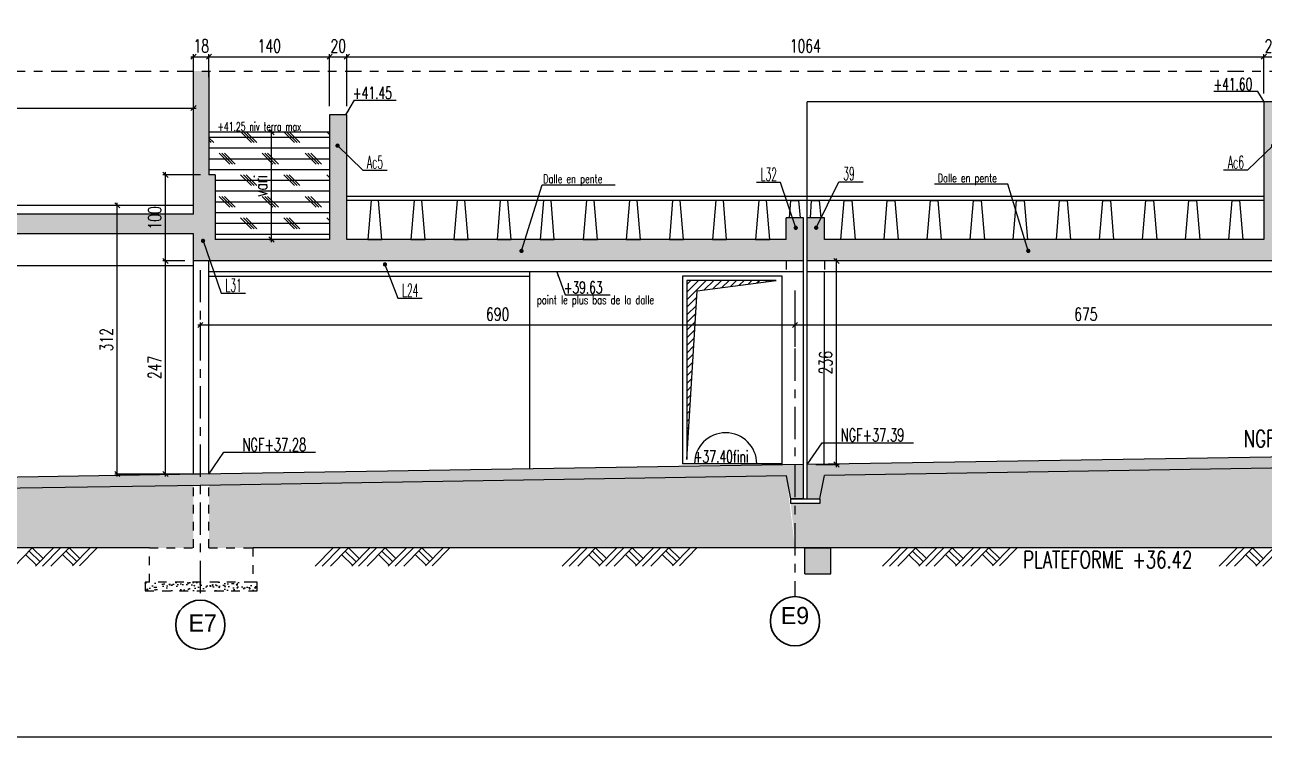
# Model space of a CAD drawing. Extents: x 308 to 787, y -199 to -146.
# Drawn here: x 394.93 to 409.31, y -198.96 to -190.7 of the extents above; entities that cross this region are included whole.
import ezdxf

# ---------------------------------------------------------------- set-up
doc = ezdxf.new("R2010")
doc.units = 0
doc.header["$LTSCALE"] = 0.5
doc.header["$MEASUREMENT"] = 0
for name, pattern in [('AXES2', [1.125, 0.75, -0.125, 0.125, -0.125]), ('CACHE', [0.375, 0.25, -0.125]), ('DISCONTINU', [0.75, 0.5, -0.25]), ('DISCONTINU2', [0.375, 0.25, -0.125])]:
    doc.linetypes.add(name, pattern=pattern)
doc.layers.get('DEFPOINTS').update_dxf_attribs({"linetype": 'CONTINUOUS'})
for name, color, linetype in [('_ SERTI RESERVATION', 210, 'CACHE'), ('A05-AXES', 13, 'AXES2'), ('A19-COTATIONS', 146, 'CONTINUOUS'), ('AXES', 6, 'AXES2'), ('CADRE-CART', 7, 'CONTINUOUS'), ('COTATION', 7, 'CONTINUOUS'), ('HABILLAGE', 7, 'CONTINUOUS'), ('MURS', 3, 'CONTINUOUS'), ('POCHAGE', 254, 'CONTINUOUS'), ('RDC', 7, 'DISCONTINU2'), ('REPERAGE', 4, 'CONTINUOUS'), ('REPERE-POUT', 4, 'CONTINUOUS'), ('Texte', 7, 'CONTINUOUS')]:
    doc.layers.add(name, color=color, linetype=linetype)
doc.styles.add('CGotH', font='GOTHIC.TTF')
doc.styles.add('ROMANS8', font='romans.shx', dxfattribs={"width": 0.7})
doc.styles.get("Standard").update_dxf_attribs({"font": 'txt.shx'})
doc.dimstyles.new('COT50 cm', dxfattribs={"dimtxt": 0.15, "dimasz": 0.06, "dimexe": 0.03, "dimexo": 0.1, "dimgap": 0.05, "dimtad": 1, "dimdec": 0, "dimlfac": 100, "dimzin": 0, "dimdsep": 46, "dimtxsty": 'ROMANS8', "dimblk1": 'OBLIQUE', "dimblk2": 'OBLIQUE', "dimsah": 1, "dimcen": 0.03, "dimdle": 0.03, "dimclrt": 1, "dimadec": 0, "dimazin": 0, "dimtfac": 1, "dimtdec": 0, "dimtmove": 0, "dimatfit": 3, "dimfxl": 0, "dimtolj": 1, "dimtzin": 0, "dimlwd": -1, "dimlwe": -1, "dimarcsym": 0})
pattern_1 = [(37.5, (0, -126.95472), (-0.003149668, 0.096341188), [0, -0.076, 0, -0.085, 0, -0.08125]), (7.5, (0, -126.95472), (0.088488835, 0.141107303), [0, -0.041, 0, -0.0685, 0, -0.02625]), (327.5, (-0.0615, -126.95472), (0.155707093, 0.000282953), [0, -0.025, 0, -0.09, 0, -0.1175]), (317.5, (-0.0615, -126.95472), (0.15030633, 0.04388378), [0, -0.0125, 0, -0.059, 0, -0.0675])]

# ---------------------------------------------------------------- blocks, each defined once
blk = doc.blocks.new('_Oblique')
at = {"layer": 'COTATION', "color": 0, "lineweight": -2}
blk.add_line((-0.5, -0.5), (0.5, 0.5), dxfattribs=at)
blk = doc.blocks.new('*D821')
at = {"layer": 'COTATION', "color": 0, "transparency": 16777216}
for p, q in [((396.94, -194.18), (403.9, -194.18)), ((396.97, -194.339), (396.97, -194.15)), ((403.87, -194.435), (403.87, -194.15))]:
    blk.add_line(p, q, dxfattribs=at)
at = {"layer": 'DEFPOINTS', "color": 0, "transparency": 16777216}
for p in [(403.87, -194.18), (396.97, -194.439), (403.87, -194.535)]:
    blk.add_point(p, dxfattribs=at)
at = {"layer": 'COTATION', "color": 0, "transparency": 16777216, "xscale": 0.06, "yscale": 0.06, "zscale": 0.06, "rotation": 180}
blk.add_blockref('_Oblique', (396.97, -194.18), dxfattribs=at)
at = {"layer": 'COTATION', "color": 0, "transparency": 16777216, "xscale": 0.06, "yscale": 0.06, "zscale": 0.06}
blk.add_blockref('_Oblique', (403.87, -194.18), dxfattribs=at)
at = {"layer": 'COTATION', "color": 1, "transparency": 16777216, "insert": (400.42, -194.055), "char_height": 0.15, "attachment_point": 5, "style": 'ROMANS8'}
blk.add_mtext('\\A1;690', dxfattribs=at)
blk = doc.blocks.new('*D822')
at = {"layer": 'COTATION', "color": 0, "transparency": 16777216}
for p, q in [((403.84, -194.18), (410.65, -194.18)), ((403.87, -194.435), (403.87, -194.15)), ((410.62, -194.224), (410.62, -194.15))]:
    blk.add_line(p, q, dxfattribs=at)
at = {"layer": 'DEFPOINTS', "color": 0, "transparency": 16777216}
for p in [(410.62, -194.18), (410.62, -194.324), (403.87, -194.535)]:
    blk.add_point(p, dxfattribs=at)
at = {"layer": 'COTATION', "color": 0, "transparency": 16777216, "xscale": 0.06, "yscale": 0.06, "zscale": 0.06, "rotation": 180}
blk.add_blockref('_Oblique', (403.87, -194.18), dxfattribs=at)
at = {"layer": 'COTATION', "color": 0, "transparency": 16777216, "xscale": 0.06, "yscale": 0.06, "zscale": 0.06}
blk.add_blockref('_Oblique', (410.62, -194.18), dxfattribs=at)
at = {"layer": 'COTATION', "color": 1, "transparency": 16777216, "insert": (407.245, -194.055), "char_height": 0.15, "attachment_point": 5, "style": 'ROMANS8'}
blk.add_mtext('\\A1;675', dxfattribs=at)
blk = doc.blocks.new('*D824')
at = {"layer": 'COTATION', "color": 0, "transparency": 16777216}
for p, q in [((396.566, -195.94), (396.566, -193.407)), ((396.79, -193.437), (396.536, -193.437)), ((396.97, -195.91), (396.536, -195.91))]:
    blk.add_line(p, q, dxfattribs=at)
at = {"layer": 'DEFPOINTS', "color": 0, "transparency": 16777216}
for p in [(396.566, -193.437), (396.89, -193.437), (397.07, -195.91)]:
    blk.add_point(p, dxfattribs=at)
at = {"layer": 'COTATION', "color": 0, "transparency": 16777216, "xscale": 0.06, "yscale": 0.06, "zscale": 0.06}
for p, rotation in [((396.566, -193.437), 90), ((396.566, -195.91), 270)]:
    blk.add_blockref('_Oblique', p, dxfattribs=dict(at, rotation=rotation))
at = {"layer": 'COTATION', "color": 1, "transparency": 16777216, "insert": (396.441, -194.673), "char_height": 0.15, "attachment_point": 5, "rotation": 90, "style": 'ROMANS8'}
blk.add_mtext('\\A1;247', dxfattribs=at)
blk = doc.blocks.new('*D825')
at = {"layer": 'COTATION', "color": 0, "transparency": 16777216}
for p, q in [((404.352, -195.829), (404.352, -193.407)), ((404.489, -193.437), (404.322, -193.437)), ((404.11, -195.799), (404.382, -195.799))]:
    blk.add_line(p, q, dxfattribs=at)
at = {"layer": 'DEFPOINTS', "color": 0, "transparency": 16777216}
for p in [(404.352, -193.437), (404.589, -193.437), (404.01, -195.799)]:
    blk.add_point(p, dxfattribs=at)
at = {"layer": 'COTATION', "color": 0, "transparency": 16777216, "xscale": 0.06, "yscale": 0.06, "zscale": 0.06}
for p, rotation in [((404.352, -193.437), 90), ((404.352, -195.799), 270)]:
    blk.add_blockref('_Oblique', p, dxfattribs=dict(at, rotation=rotation))
at = {"layer": 'COTATION', "color": 1, "transparency": 16777216, "insert": (404.227, -194.618), "char_height": 0.15, "attachment_point": 5, "rotation": 90, "style": 'ROMANS8'}
blk.add_mtext('\\A1;236', dxfattribs=at)
blk = doc.blocks.new('*D890')
at = {"layer": 'COTATION', "color": 0, "transparency": 16777216}
for p, q in [((382.123, -191.662), (396.92, -191.662)), ((382.153, -191.864), (382.153, -191.632)), ((396.89, -191.81), (396.89, -191.632))]:
    blk.add_line(p, q, dxfattribs=at)
at = {"layer": 'DEFPOINTS', "color": 0, "transparency": 16777216}
for p in [(396.89, -191.662), (382.153, -191.964), (396.89, -191.91)]:
    blk.add_point(p, dxfattribs=at)
at = {"layer": 'COTATION', "color": 0, "transparency": 16777216, "xscale": 0.06, "yscale": 0.06, "zscale": 0.06, "rotation": 180}
blk.add_blockref('_Oblique', (382.153, -191.662), dxfattribs=at)
at = {"layer": 'COTATION', "color": 0, "transparency": 16777216, "xscale": 0.06, "yscale": 0.06, "zscale": 0.06}
blk.add_blockref('_Oblique', (396.89, -191.662), dxfattribs=at)
at = {"layer": 'COTATION', "color": 1, "transparency": 16777216, "insert": (389.521, -191.537), "char_height": 0.15, "attachment_point": 5, "style": 'ROMANS8'}
blk.add_mtext('\\A1;1474', dxfattribs=at)
blk = doc.blocks.new('*D891')
at = {"layer": 'COTATION', "color": 0, "transparency": 16777216}
for p, q in [((396.86, -191.066), (397.1, -191.066)), ((396.89, -191.305), (396.89, -191.036)), ((397.07, -191.305), (397.07, -191.036))]:
    blk.add_line(p, q, dxfattribs=at)
at = {"layer": 'DEFPOINTS', "color": 0, "transparency": 16777216}
for p in [(397.07, -191.066), (396.89, -191.405), (397.07, -191.405)]:
    blk.add_point(p, dxfattribs=at)
at = {"layer": 'COTATION', "color": 0, "transparency": 16777216, "xscale": 0.06, "yscale": 0.06, "zscale": 0.06, "rotation": 180}
blk.add_blockref('_Oblique', (396.89, -191.066), dxfattribs=at)
at = {"layer": 'COTATION', "color": 0, "transparency": 16777216, "xscale": 0.06, "yscale": 0.06, "zscale": 0.06}
blk.add_blockref('_Oblique', (397.07, -191.066), dxfattribs=at)
at = {"layer": 'COTATION', "color": 1, "transparency": 16777216, "insert": (396.98, -190.941), "char_height": 0.15, "attachment_point": 5, "style": 'ROMANS8'}
blk.add_mtext('\\A1;18', dxfattribs=at)
blk = doc.blocks.new('*D892')
at = {"layer": 'COTATION', "color": 0, "transparency": 16777216}
for p, q in [((397.04, -191.066), (398.5, -191.066)), ((397.07, -191.305), (397.07, -191.036)), ((398.47, -191.642), (398.47, -191.036))]:
    blk.add_line(p, q, dxfattribs=at)
at = {"layer": 'DEFPOINTS', "color": 0, "transparency": 16777216}
for p in [(398.47, -191.066), (397.07, -191.405), (398.47, -191.742)]:
    blk.add_point(p, dxfattribs=at)
at = {"layer": 'COTATION', "color": 0, "transparency": 16777216, "xscale": 0.06, "yscale": 0.06, "zscale": 0.06, "rotation": 180}
blk.add_blockref('_Oblique', (397.07, -191.066), dxfattribs=at)
at = {"layer": 'COTATION', "color": 0, "transparency": 16777216, "xscale": 0.06, "yscale": 0.06, "zscale": 0.06}
blk.add_blockref('_Oblique', (398.47, -191.066), dxfattribs=at)
at = {"layer": 'COTATION', "color": 1, "transparency": 16777216, "insert": (397.77, -190.941), "char_height": 0.15, "attachment_point": 5, "style": 'ROMANS8'}
blk.add_mtext('\\A1;140', dxfattribs=at)
blk = doc.blocks.new('*D893')
at = {"layer": 'COTATION', "color": 0, "transparency": 16777216}
for p, q in [((398.44, -191.066), (398.7, -191.066)), ((398.47, -191.642), (398.47, -191.036)), ((398.67, -191.642), (398.67, -191.036))]:
    blk.add_line(p, q, dxfattribs=at)
at = {"layer": 'DEFPOINTS', "color": 0, "transparency": 16777216}
for p in [(398.67, -191.066), (398.47, -191.742), (398.67, -191.742)]:
    blk.add_point(p, dxfattribs=at)
at = {"layer": 'COTATION', "color": 0, "transparency": 16777216, "xscale": 0.06, "yscale": 0.06, "zscale": 0.06, "rotation": 180}
blk.add_blockref('_Oblique', (398.47, -191.066), dxfattribs=at)
at = {"layer": 'COTATION', "color": 0, "transparency": 16777216, "xscale": 0.06, "yscale": 0.06, "zscale": 0.06}
blk.add_blockref('_Oblique', (398.67, -191.066), dxfattribs=at)
at = {"layer": 'COTATION', "color": 1, "transparency": 16777216, "insert": (398.57, -190.941), "char_height": 0.15, "attachment_point": 5, "style": 'ROMANS8'}
blk.add_mtext('\\A1;20', dxfattribs=at)
blk = doc.blocks.new('*D894')
at = {"layer": 'COTATION', "color": 0, "transparency": 16777216}
for p, q in [((398.64, -191.066), (409.339, -191.066)), ((398.67, -191.642), (398.67, -191.036)), ((409.309, -191.492), (409.309, -191.036))]:
    blk.add_line(p, q, dxfattribs=at)
at = {"layer": 'DEFPOINTS', "color": 0, "transparency": 16777216}
for p in [(409.309, -191.066), (409.309, -191.592), (398.67, -191.742)]:
    blk.add_point(p, dxfattribs=at)
at = {"layer": 'COTATION', "color": 0, "transparency": 16777216, "xscale": 0.06, "yscale": 0.06, "zscale": 0.06, "rotation": 180}
blk.add_blockref('_Oblique', (398.67, -191.066), dxfattribs=at)
at = {"layer": 'COTATION', "color": 0, "transparency": 16777216, "xscale": 0.06, "yscale": 0.06, "zscale": 0.06}
blk.add_blockref('_Oblique', (409.309, -191.066), dxfattribs=at)
at = {"layer": 'COTATION', "color": 1, "transparency": 16777216, "insert": (403.989, -190.941), "char_height": 0.15, "attachment_point": 5, "style": 'ROMANS8'}
blk.add_mtext('\\A1;1064', dxfattribs=at)
blk = doc.blocks.new('*D895')
at = {"layer": 'COTATION', "color": 0, "transparency": 16777216}
for p, q in [((409.279, -191.066), (409.539, -191.066)), ((409.309, -191.492), (409.309, -191.036)), ((409.509, -191.492), (409.509, -191.036))]:
    blk.add_line(p, q, dxfattribs=at)
at = {"layer": 'DEFPOINTS', "color": 0, "transparency": 16777216}
for p in [(409.509, -191.066), (409.309, -191.592), (409.509, -191.592)]:
    blk.add_point(p, dxfattribs=at)
at = {"layer": 'COTATION', "color": 0, "transparency": 16777216, "xscale": 0.06, "yscale": 0.06, "zscale": 0.06, "rotation": 180}
blk.add_blockref('_Oblique', (409.309, -191.066), dxfattribs=at)
at = {"layer": 'COTATION', "color": 0, "transparency": 16777216, "xscale": 0.06, "yscale": 0.06, "zscale": 0.06}
blk.add_blockref('_Oblique', (409.509, -191.066), dxfattribs=at)
at = {"layer": 'COTATION', "color": 1, "transparency": 16777216, "insert": (409.409, -190.941), "char_height": 0.15, "attachment_point": 5, "style": 'ROMANS8'}
blk.add_mtext('\\A1;20', dxfattribs=at)
blk = doc.blocks.new('*D909')
at = {"layer": 'COTATION', "color": 0, "transparency": 16777216}
for p, q in [((397.787, -191.942), (397.826, -191.942)), ((397.796, -193.217), (397.796, -191.912)), ((397.767, -193.187), (397.826, -193.187))]:
    blk.add_line(p, q, dxfattribs=at)
at = {"layer": 'DEFPOINTS', "color": 0, "transparency": 16777216}
for p in [(397.687, -191.942), (397.796, -191.942), (397.667, -193.187)]:
    blk.add_point(p, dxfattribs=at)
at = {"layer": 'COTATION', "color": 0, "transparency": 16777216, "xscale": 0.06, "yscale": 0.06, "zscale": 0.06}
for p, rotation in [((397.796, -191.942), 90), ((397.796, -193.187), 270)]:
    blk.add_blockref('_Oblique', p, dxfattribs=dict(at, rotation=rotation))
at = {"layer": 'COTATION', "color": 1, "transparency": 16777216, "insert": (397.671, -192.565), "char_height": 0.15, "attachment_point": 5, "rotation": 90, "style": 'ROMANS8'}
blk.add_mtext('\\A1;vari', dxfattribs=at)
blk = doc.blocks.new('*D926')
at = {"layer": 'COTATION', "color": 0, "transparency": 16777216}
for p, q in [((396.143, -192.792), (395.976, -192.792)), ((396.006, -195.94), (396.006, -192.762)), ((396.97, -195.91), (395.976, -195.91))]:
    blk.add_line(p, q, dxfattribs=at)
at = {"layer": 'DEFPOINTS', "color": 0, "transparency": 16777216}
for p in [(396.006, -192.792), (396.243, -192.792), (397.07, -195.91)]:
    blk.add_point(p, dxfattribs=at)
at = {"layer": 'COTATION', "color": 0, "transparency": 16777216, "xscale": 0.06, "yscale": 0.06, "zscale": 0.06}
for p, rotation in [((396.006, -192.792), 90), ((396.006, -195.91), 270)]:
    blk.add_blockref('_Oblique', p, dxfattribs=dict(at, rotation=rotation))
at = {"layer": 'COTATION', "color": 1, "transparency": 16777216, "insert": (395.881, -194.351), "char_height": 0.15, "attachment_point": 5, "rotation": 90, "style": 'ROMANS8'}
blk.add_mtext('\\A1;312', dxfattribs=at)
blk = doc.blocks.new('*D1287')
at = {"layer": 'COTATION', "color": 0, "transparency": 16777216}
for p, q in [((396.566, -193.467), (396.566, -192.407)), ((396.97, -192.437), (396.536, -192.437)), ((396.79, -193.437), (396.536, -193.437))]:
    blk.add_line(p, q, dxfattribs=at)
at = {"layer": 'DEFPOINTS', "color": 0, "transparency": 16777216}
for p in [(396.566, -192.437), (397.07, -192.437), (396.89, -193.437)]:
    blk.add_point(p, dxfattribs=at)
at = {"layer": 'COTATION', "color": 0, "transparency": 16777216, "xscale": 0.06, "yscale": 0.06, "zscale": 0.06}
for p, rotation in [((396.566, -192.437), 90), ((396.566, -193.437), 270)]:
    blk.add_blockref('_Oblique', p, dxfattribs=dict(at, rotation=rotation))
at = {"layer": 'COTATION', "color": 1, "transparency": 16777216, "insert": (396.441, -192.937), "char_height": 0.15, "attachment_point": 5, "rotation": 90, "style": 'ROMANS8'}
blk.add_mtext('\\A1;100', dxfattribs=at)

msp = doc.modelspace()

# ---------------------------------------------------------------- hatches: boundary and pattern name
at = {"layer": '_ SERTI RESERVATION'}
h = msp.add_hatch(dxfattribs=at)
h.set_pattern_fill('ANSI31', color=256, scale=0.5)
h.set_pattern_definition([(45, (74.1286, -6.00767), (-0.044194174, 0.044194174), [])])
h.paths.add_polyline_path([(402.7361, -193.7842), (403.6521, -193.6621), (402.6149, -193.6621), (402.6131, -195.7421)])
at = {"layer": 'COTATION'}
h = msp.add_hatch(dxfattribs=at)
h.set_pattern_fill('CORK', color=256)
h.set_pattern_definition([(0, (0, 0), (0, 0.125), []), (135, (0.0625, -0.0625), (-0.25, -0.25), [0.1767767, -0.1767767]), (135, (0.09375, -0.0625), (-0.25, -0.25), [0.1767767, -0.1767767]), (135, (0.125, -0.0625), (-0.25, -0.25), [0.1767767, -0.1767767])])
h.paths.add_polyline_path([(398.4695, -191.942), (397.07, -191.942), (397.07, -192.4372), (397.1401, -192.4372), (397.1401, -193.1872), (398.4695, -193.1872)])
h.paths.add_polyline_path([(397.7838, -192.7296), (397.7838, -192.3996), (397.5588, -192.3996), (397.5588, -192.7296)], flags=24)
at = {"layer": 'COTATION', "linetype": 'DISCONTINU'}
h = msp.add_hatch(dxfattribs=at)
h.set_pattern_fill('AR-CONC', color=8, scale=0.02, style=0)
h.set_pattern_definition([(50, (396.13005, -197.26683), (0.143452, -0.01255), [0.015, -0.165]), (355, (396.13005, -197.26683), (-0.02775, 0.150438), [0.012, -0.132]), (100.451, (396.142, -197.26787), (0.115702, 0.137888), [0.012748, -0.140228]), (46.184, (396.13005, -197.22683), (0.213448, -0.033104), [0.0225, -0.2475]), (96.636, (396.14784, -197.22958), (0.186932, 0.194824), [0.019122, -0.210343]), (351.184, (396.13005, -197.22683), (0.186932, 0.194824), [0.018, -0.198]), (21, (396.15005, -197.23683), (0.119381, -0.080524), [0.015, -0.165]), (326, (396.15005, -197.23683), (0.048663, 0.14503), [0.012, -0.132]), (71.451, (396.16, -197.24354), (0.168044, 0.064506), [0.012748, -0.140228]), (37.5, (396.13005, -197.266826), (0.002432, 0.0665788), [0, -0.1304, 0, -0.134, 0, -0.1325]), (7.5, (396.13005, -197.266826), (0.052614, 0.0788823), [0, -0.0764, 0, -0.1274, 0, -0.0505]), (327.5, (396.08545, -197.266826), (0.1067645, -0.004511), [0, -0.05, 0, -0.156, 0, -0.207]), (317.5, (396.06545, -197.26683), (0.116637, 0.020021), [0, -0.065, 0, -0.1036, 0, -0.147])])
h.paths.add_polyline_path([(396.8295, -197.1668), (396.3788, -197.1668), (396.3288, -197.1668), (396.3288, -197.2668), (396.8295, -197.2668)])
h.paths.add_polyline_path([(397.6288, -197.1669), (397.4323, -197.1667), (396.8295, -197.1668), (396.8295, -197.2668), (397.6288, -197.2669)])
at = {"layer": 'HABILLAGE'}
h = msp.add_hatch(dxfattribs=at)
h.set_pattern_fill('AR-SAND', color=256, scale=0.05, style=0)
h.set_pattern_definition(pattern_1)
h.paths.add_polyline_path([(404.211, -195.9256), (404.1597, -196.251), (403.8196, -196.251), (403.8772, -196.7668), (403.9848, -196.7668), (404.2848, -196.7668), (410.5599, -196.7668), (410.9099, -196.7668), (410.9099, -195.8187), (410.8899, -195.8187)])
h.paths.add_polyline_path([(403.7696, -195.9326), (397.0699, -196.0398), (397.0699, -196.7668), (397.5788, -196.7668), (403.8697, -196.7668)])
h = msp.add_hatch(dxfattribs=at)
h.set_pattern_fill('AR-SAND', color=256, scale=0.05, style=0)
h.set_pattern_definition(pattern_1)
h.paths.add_polyline_path([(389.6097, -196.1592), (389.6097, -196.7668), (390.1197, -196.7668), (396.3788, -196.7668), (396.3788, -196.7668), (396.8899, -196.7668), (396.8899, -196.043), (396.8699, -196.043)])
at = {"layer": 'POCHAGE'}
h = msp.add_hatch(color=256, dxfattribs=at)
h.paths.add_polyline_path([(381.948, -191.6498), (382.178, -191.6498), (382.178, -191.4248), (381.948, -191.4248)], flags=17)
h.paths.add_polyline_path([(396.8899, -193.4372), (403.9696, -193.4372), (403.9696, -192.9372), (403.7675, -192.9372), (403.7675, -193.1872), (398.6695, -193.1872), (398.6695, -191.742), (398.4695, -191.742), (398.4695, -193.1872), (397.1401, -193.1872), (397.1401, -192.4372), (397.07, -192.4372), (397.07, -191.2326), (396.8899, -191.2326), (396.8899, -192.8921), (382.153, -192.8921), (382.153, -191.2326), (381.9731, -191.2326), (381.9731, -192.8921), (381.9229, -192.8921), (381.9229, -193.5404), (380.5729, -193.5404), (380.5729, -192.1917), (380.3728, -192.1917), (380.3728, -193.5404), (376.4445, -193.5404), (376.4445, -193.4404), (376.2945, -193.4404), (376.2945, -194.1404), (376.5445, -194.1404), (376.5445, -193.7904), (381.9229, -193.7904), (382.1729, -193.7904), (382.1729, -193.1221), (396.8899, -193.1221)])
h = msp.add_hatch(color=256, dxfattribs=at)
h.paths.add_polyline_path([(410.9099, -193.1872), (410.6197, -193.1872), (410.6197, -193.4372), (410.9099, -193.4372)])
h.paths.add_polyline_path([(404.0103, -193.4372), (410.6197, -193.4372), (410.6197, -193.1872), (409.509, -193.1872), (409.509, -191.5919), (409.309, -191.5919), (409.309, -193.1872), (404.2102, -193.1872), (404.2102, -192.9372), (404.0102, -192.9372)])
for points in [[(404.0097, -195.7988), (404.0097, -196.1994), (404.1597, -196.1994), (404.211, -195.9256), (410.6197, -195.823), (410.6197, -195.693)], [(396.9697, -195.9114), (396.9697, -196.0414), (403.9696, -195.9294), (403.9696, -195.7994)], [(396.9697, -195.9114), (389.5197, -196.0306), (389.5197, -196.1606), (396.9697, -196.0414)], [(403.9696, -195.9294), (403.7696, -195.9326), (403.8196, -196.1994), (403.9696, -196.1986)], [(404.2848, -196.7668), (403.9848, -196.7668), (403.9848, -197.0668), (404.2848, -197.0668)]]:
    msp.add_hatch(color=256, dxfattribs=at).paths.add_polyline_path(points)

# ---------------------------------------------------------------- linework, layer by layer
at = {"layer": '_ SERTI RESERVATION', "linetype": 'ByBlock'}
msp.add_lwpolyline([(402.6131, -195.7421), (402.7361, -193.7842), (403.6521, -193.6621), (402.6149, -193.6621)], close=True, dxfattribs=at)
at = {"layer": 'A19-COTATIONS', "color": 242, "lineweight": 30, "ltscale": 10, "true_color": 0xcd2027}
for centre in [(396.9697, -197.6595), (403.8697, -197.6184)]:
    msp.add_circle(centre, 0.2858, dxfattribs=at)
at = {"layer": 'AXES', "color": 6, "ltscale": 0.5}
msp.add_line((354.776, -191.2326), (433.413, -191.2326), dxfattribs=at)
at = {"layer": 'AXES', "color": 1}
for p, q in [((396.9697, -193.5421), (396.9697, -197.3736)), ((403.8697, -193.7787), (403.8697, -197.3325))]:
    msp.add_line(p, q, dxfattribs=at)
at = {"layer": 'CADRE-CART', "color": 1}
msp.add_lwpolyline([(307.8533, -154.9648), (437.1328, -154.9648), (437.1328, -198.9648), (307.8533, -198.9648)], close=True, dxfattribs=at)
at = {"layer": 'COTATION', "color": 8}
for p, q in [((396.8899, -193.4921), (390.9866, -193.4921)), ((396.8899, -195.9127), (396.8899, -193.4372)), ((397.0699, -195.9098), (397.0699, -193.4372)), ((403.9696, -193.5621), (397.0699, -193.5621)), ((400.7886, -193.5621), (400.7886, -195.8503)), ((403.9696, -195.7994), (403.9696, -193.4372)), ((404.0097, -195.7988), (404.0104, -193.4372)), ((410.9099, -193.5621), (404.0103, -193.5621)), ((404.2097, -195.7956), (404.2103, -193.5621)), ((397.0699, -193.6121), (400.7886, -193.6121)), ((402.5637, -193.6121), (402.5637, -195.7921)), ((403.7196, -193.6121), (402.5637, -193.6121)), ((403.7196, -195.7921), (403.7196, -193.6121)), ((403.7196, -195.7921), (402.5637, -195.7921))]:
    msp.add_line(p, q, dxfattribs=at)
at = {"layer": 'COTATION', "color": 8, "linetype": 'DISCONTINU', "ltscale": 0.2}
for p, q in [((403.7675, -193.4372), (403.7675, -193.5621)), ((404.2103, -193.4373), (404.2103, -193.5622)), ((396.8899, -196.7668), (396.8899, -196.0427)), ((397.0699, -196.7668), (397.0699, -196.0398))]:
    msp.add_line(p, q, dxfattribs=at)
at = {"layer": 'COTATION'}
msp.add_lwpolyline([(403.8196, -196.1994), (404.1597, -196.1994), (404.1597, -196.251), (403.8196, -196.251)], close=True, dxfattribs=at)
at = {"layer": 'COTATION', "color": 8, "linetype": 'DISCONTINU', "ltscale": 0.2}
for points in [[(397.0699, -196.7668), (397.5788, -196.7668), (397.5788, -197.1668), (396.3788, -197.1668), (396.3788, -196.7668), (396.8899, -196.7668)], [(396.3788, -197.1668), (396.3288, -197.1668), (396.3288, -197.2668), (397.6288, -197.2669), (397.6288, -197.1669), (397.5788, -197.1668)]]:
    msp.add_lwpolyline(points, dxfattribs=at)
at = {"layer": 'COTATION'}
msp.add_arc((403.065, -195.7921), 0.3611, 0, 180, dxfattribs=at)
at = {"layer": 'HABILLAGE'}
for p, q in [((394.8122, -196.9793), (395.02, -196.7668)), ((394.9432, -196.8457), (395.07, -196.9696)), ((394.9844, -196.8036), (395.1111, -196.9275)), ((395.02, -196.7668), (395.1469, -196.8909)), ((395.0582, -196.9813), (395.2679, -196.7668)), ((395.1389, -196.9804), (395.3486, -196.7659)), ((395.237, -196.9793), (395.4467, -196.7648)), ((395.37, -196.8436), (395.4967, -196.9676)), ((395.4111, -196.8016), (395.5379, -196.9255)), ((395.4467, -196.7648), (395.5736, -196.8889)), ((395.488, -196.9765), (395.693, -196.7668)), ((395.5687, -196.9756), (395.7728, -196.7668)), ((398.3027, -196.9813), (398.5125, -196.7668)), ((398.3834, -196.9804), (398.5922, -196.7668)), ((398.4815, -196.9793), (398.6893, -196.7668)), ((398.6107, -196.8465), (398.7375, -196.9705)), ((398.6519, -196.8045), (398.7786, -196.9284)), ((398.6875, -196.7677), (398.8144, -196.8918)), ((398.7262, -196.9813), (398.936, -196.7668)), ((398.8069, -196.9804), (399.0157, -196.7668)), ((398.905, -196.9793), (399.1128, -196.7668)), ((399.036, -196.8457), (399.1628, -196.9696)), ((399.0771, -196.8036), (399.2039, -196.9275)), ((399.1128, -196.7668), (399.2397, -196.8909)), ((399.151, -196.9813), (399.3607, -196.7668)), ((399.2317, -196.9804), (399.4414, -196.7659)), ((399.3298, -196.9793), (399.5395, -196.7648)), ((399.4627, -196.8436), (399.5895, -196.9676)), ((399.5039, -196.8016), (399.6306, -196.9255)), ((399.5395, -196.7648), (399.6664, -196.8889)), ((399.5808, -196.9765), (399.7858, -196.7668)), ((399.6615, -196.9756), (399.8656, -196.7668)), ((401.1695, -196.9813), (401.3793, -196.7668)), ((401.2502, -196.9804), (401.459, -196.7668)), ((401.3483, -196.9793), (401.5561, -196.7668)), ((401.4775, -196.8465), (401.6043, -196.9705)), ((401.5187, -196.8045), (401.6454, -196.9284)), ((401.5543, -196.7677), (401.6812, -196.8918)), ((401.5931, -196.9813), (401.8028, -196.7668)), ((401.6737, -196.9804), (401.8826, -196.7668)), ((401.7718, -196.9793), (401.9796, -196.7668)), ((401.9028, -196.8457), (402.0296, -196.9696)), ((401.9439, -196.8036), (402.0707, -196.9275)), ((401.9796, -196.7668), (402.1065, -196.8909)), ((402.0178, -196.9813), (402.2275, -196.7668)), ((402.0985, -196.9804), (402.3082, -196.7659)), ((402.1966, -196.9793), (402.4063, -196.7648)), ((402.3295, -196.8436), (402.4563, -196.9676)), ((402.3707, -196.8016), (402.4974, -196.9255)), ((402.4063, -196.7648), (402.5332, -196.8889)), ((402.4476, -196.9765), (402.6526, -196.7668)), ((402.5283, -196.9756), (402.7324, -196.7668)), ((404.8838, -196.9813), (405.0935, -196.7668)), ((404.9644, -196.9804), (405.1733, -196.7668)), ((405.0625, -196.9793), (405.2703, -196.7668)), ((405.1918, -196.8465), (405.3185, -196.9705)), ((405.2329, -196.8045), (405.3597, -196.9284)), ((405.2685, -196.7677), (405.3955, -196.8918)), ((405.3073, -196.9813), (405.517, -196.7668)), ((405.3879, -196.9804), (405.5968, -196.7668)), ((405.4861, -196.9793), (405.6938, -196.7668)), ((405.6171, -196.8457), (405.7438, -196.9696)), ((405.6582, -196.8036), (405.785, -196.9275)), ((405.6938, -196.7668), (405.8207, -196.8909)), ((405.732, -196.9813), (405.9418, -196.7668)), ((405.8127, -196.9804), (406.0224, -196.7659)), ((405.9108, -196.9793), (406.1205, -196.7648)), ((406.0438, -196.8436), (406.1706, -196.9676)), ((406.0849, -196.8016), (406.2117, -196.9255)), ((406.1205, -196.7648), (406.2475, -196.8889)), ((406.1618, -196.9765), (406.3668, -196.7668)), ((406.2425, -196.9756), (406.4466, -196.7668)), ((408.7919, -196.9813), (409.0016, -196.7668)), ((408.8726, -196.9804), (409.0814, -196.7668)), ((408.9707, -196.9793), (409.1784, -196.7668)), ((409.0999, -196.8465), (409.2267, -196.9705)), ((409.141, -196.8045), (409.2678, -196.9284)), ((409.1767, -196.7677), (409.3036, -196.8918)), ((409.2154, -196.9813), (409.4251, -196.7668)), ((409.2961, -196.9804), (409.5049, -196.7668))]:
    msp.add_line(p, q, dxfattribs=at)
at = {"layer": 'HABILLAGE', "color": 1, "flags": 128}
for points in [[(396.3788, -196.7668), (390.1197, -196.7668)], [(410.5599, -196.7668), (397.5788, -196.7668)]]:
    msp.add_lwpolyline(points, dxfattribs=at)
at = {"layer": 'MURS'}
for p, q in [((396.8899, -192.8921), (396.8899, -191.2326)), ((397.07, -191.2326), (397.07, -192.4372)), ((397.1401, -192.4372), (397.07, -192.4372)), ((397.1401, -192.4372), (397.1401, -193.1872)), ((396.8899, -192.8921), (382.153, -192.8921)), ((403.9696, -192.9372), (403.7675, -192.9372)), ((403.7675, -193.1872), (403.7675, -192.9372)), ((403.9696, -193.4372), (403.9696, -192.9372)), ((404.0103, -193.4372), (404.0102, -192.9372)), ((404.2102, -192.9372), (404.0102, -192.9372)), ((404.2102, -193.1872), (404.2102, -192.9372)), ((396.8899, -193.1221), (382.1729, -193.1221)), ((396.8899, -193.4372), (396.8899, -193.1221)), ((398.4695, -193.1872), (397.1401, -193.1872)), ((403.7675, -193.1872), (398.6695, -193.1872)), ((409.309, -193.1872), (404.2102, -193.1872)), ((403.9696, -193.4372), (396.8899, -193.4372)), ((410.9099, -193.4372), (404.0103, -193.4372)), ((410.8899, -195.6887), (404.0097, -195.7988)), ((403.9696, -195.7994), (396.9697, -195.9114)), ((403.9696, -196.1994), (403.9696, -195.7994)), ((404.0097, -196.1994), (404.0097, -195.7988)), ((410.8899, -195.8187), (404.211, -195.9256)), ((396.9697, -195.9114), (389.5197, -196.0306)), ((403.7696, -195.9326), (396.9697, -196.0414)), ((403.8196, -196.1994), (403.7696, -195.9326)), ((404.1597, -196.1994), (404.211, -195.9256)), ((396.9697, -196.0414), (389.5197, -196.1606)), ((403.9696, -196.1994), (403.8196, -196.1994)), ((404.0097, -196.1994), (404.1597, -196.1994)), ((403.9848, -197.0668), (403.9848, -196.7668)), ((403.9848, -196.7668), (404.2848, -196.7668)), ((404.2848, -197.0668), (404.2848, -196.7668)), ((403.9848, -197.0668), (404.2848, -197.0668))]:
    msp.add_line(p, q, dxfattribs=at)
at = {"layer": 'MURS', "color": 8}
for p in [(404.0102, -192.9372), (409.309, -191.5919)]:
    msp.add_line(p, (404.0102, -191.5919), dxfattribs=at)
at = {"layer": 'MURS'}
for points in [[(409.509, -193.1872), (409.509, -191.5919), (409.309, -191.5919), (409.309, -193.1872)], [(398.6695, -193.1872), (398.6695, -191.742), (398.4695, -191.742), (398.4695, -193.1872)]]:
    msp.add_lwpolyline(points, dxfattribs=at)
at = {"layer": 'RDC', "linetype": 'ByBlock'}
for p, q in [((398.4695, -191.942), (397.07, -191.942)), ((409.309, -192.6872), (398.6695, -192.6872)), ((396.8899, -192.7921), (387.0591, -192.7921)), ((409.309, -192.7372), (398.6695, -192.7372))]:
    msp.add_line(p, q, dxfattribs=at)
for points in [[(398.9123, -193.1872), (399.0768, -193.1872), (399.0388, -192.7372), (398.9503, -192.7372)], [(399.4123, -193.1872), (399.5768, -193.1872), (399.5388, -192.7372), (399.4503, -192.7372)], [(399.9123, -193.1872), (400.0768, -193.1872), (400.0388, -192.7372), (399.9503, -192.7372)], [(400.4123, -193.1872), (400.5768, -193.1872), (400.5388, -192.7372), (400.4503, -192.7372)], [(400.9123, -193.1872), (401.0768, -193.1872), (401.0388, -192.7372), (400.9503, -192.7372)], [(401.4123, -193.1872), (401.5768, -193.1872), (401.5388, -192.7372), (401.4503, -192.7372)], [(401.9123, -193.1872), (402.0768, -193.1872), (402.0388, -192.7372), (401.9503, -192.7372)], [(402.4123, -193.1872), (402.5768, -193.1872), (402.5388, -192.7372), (402.4503, -192.7372)], [(402.9123, -193.1872), (403.0768, -193.1872), (403.0388, -192.7372), (402.9503, -192.7372)], [(403.4123, -193.1872), (403.5768, -193.1872), (403.5388, -192.7372), (403.4503, -192.7372)], [(403.9279, -192.9372), (403.8076, -192.9372), (403.8206, -192.7372), (403.9091, -192.7372)], [(404.1696, -192.9372), (404.0493, -192.9372), (404.0623, -192.7372), (404.1508, -192.7372)], [(404.5668, -193.1872), (404.4024, -193.1872), (404.4403, -192.7372), (404.5289, -192.7372)], [(405.0668, -193.1872), (404.9024, -193.1872), (404.9403, -192.7372), (405.0289, -192.7372)], [(405.5668, -193.1872), (405.4024, -193.1872), (405.4403, -192.7372), (405.5289, -192.7372)], [(406.0668, -193.1872), (405.9024, -193.1872), (405.9403, -192.7372), (406.0289, -192.7372)], [(406.5668, -193.1872), (406.4024, -193.1872), (406.4403, -192.7372), (406.5289, -192.7372)], [(407.0668, -193.1872), (406.9024, -193.1872), (406.9403, -192.7372), (407.0289, -192.7372)], [(407.5668, -193.1872), (407.4024, -193.1872), (407.4403, -192.7372), (407.5289, -192.7372)], [(408.0668, -193.1872), (407.9024, -193.1872), (407.9403, -192.7372), (408.0289, -192.7372)], [(408.5668, -193.1872), (408.4024, -193.1872), (408.4403, -192.7372), (408.5289, -192.7372)], [(409.0668, -193.1872), (408.9024, -193.1872), (408.9403, -192.7372), (409.0289, -192.7372)]]:
    msp.add_lwpolyline(points, close=True, dxfattribs=at)

# ---------------------------------------------------------------- texts
at = {"layer": 'A05-AXES', "color": 1, "ltscale": 0.5, "char_height": 0.2, "width": 0.3408, "attachment_point": 2, "rotation": 0.00168, "line_spacing_factor": 1.032839, "style": 'CGotH'}
for s, insert in [('E7', (396.9973, -197.5392)), ('E9', (403.8698, -197.4525))]:
    msp.add_mtext(s, dxfattribs=dict(at, insert=insert))
at = {"layer": 'HABILLAGE', "color": 1, "style": 'ROMANS8', "width": 0.65}
for s, height, p in [('+41.60', 0.14, (408.7241, -191.4555)), ('+41.45', 0.14, (398.7403, -191.5563)), ('+41.25 niv terra max', 0.1, (397.1713, -191.928)), ('+39.63', 0.14, (401.1858, -193.8153)), ('NGF+37.39', 0.15, (404.3996, -195.5326)), ('NGF+37.28', 0.15, (397.4598, -195.6436)), ('+37.40fini ', 0.14, (402.696, -195.778))]:
    msp.add_text(s, height=height, dxfattribs=at).set_placement(p)
at = {"layer": 'REPERAGE', "color": 1, "style": 'ROMANS8', "width": 0.7}
for s, p in [('Dalle en pente', (400.9478, -192.5335)), ('Dalle en pente', (405.5249, -192.524)), ('point le plus bas de la dalle', (400.8755, -193.9391))]:
    msp.add_text(s, height=0.1, dxfattribs=at).set_placement(p)
at = {"layer": 'REPERE-POUT', "width": 0.519}
for s, p in [('Ac5', (398.9034, -192.3658)), ('Ac6', (408.8932, -192.3658)), ('L32', (403.4708, -192.5071)), ('39', (404.4288, -192.4993)), ('L31', (397.2619, -193.7942)), ('L24', (399.3109, -193.8527))]:
    msp.add_text(s, height=0.15, dxfattribs=at).set_placement(p)
at = {"layer": 'Texte', "color": 1, "style": 'ROMANS8', "width": 0.7}
for s, p in [('NGF37.50', (409.077, -195.5991)), ('PLATEFORME +36.42', (406.5174, -197.0035))]:
    msp.add_text(s, height=0.2, dxfattribs=at).set_placement(p)

# ---------------------------------------------------------------- dimensions: what is measured, and where the dimension line sits
at = {"layer": 'COTATION', "color": 0}
for base, p1, p2, picture, middle in [((397.07, -191.0661), (396.8899, -191.405), (397.07, -191.405), '*D891', (396.9799, -191.0661)), ((398.6695, -191.0661), (398.4695, -191.742), (398.6695, -191.742), '*D893', (398.5695, -191.0661)), ((409.509, -191.0661), (409.309, -191.5919), (409.509, -191.5919), '*D895', (409.409, -191.0661))]:
    dim = msp.add_linear_dim(base=base, p1=p1, p2=p2, dimstyle='COT50 cm', override={"dimtmove": 1, "dimfxl": 10}, dxfattribs=at)
    dim.commit()
    dim.dimension.update_dxf_attribs({"geometry": picture, "text_midpoint": middle, "dimtype": 160})
for base, p1, p2, picture, middle in [((398.4695, -191.0661), (397.07, -191.405), (398.4695, -191.742), '*D892', (397.7698, -190.9411)), ((409.309, -191.0661), (398.6695, -191.742), (409.309, -191.5919), '*D894', (403.9893, -190.9411)), ((396.8899, -191.6623), (382.153, -191.9645), (396.8899, -191.9103), '*D890', (389.5214, -191.5373))]:
    dim = msp.add_linear_dim(base=base, p1=p1, p2=p2, dimstyle='COT50 cm', override={"dimtmove": 1, "dimfxl": 10}, dxfattribs=at)
    dim.commit()
    dim.dimension.update_dxf_attribs({"geometry": picture, "text_midpoint": middle})
dim = msp.add_linear_dim(base=(397.7963, -191.942), p1=(397.6671, -193.1872), p2=(397.6869, -191.942), angle=90, text='vari', dimstyle='COT50 cm', override={"dimfxl": 10}, dxfattribs=at)
dim.commit()
dim.dimension.update_dxf_attribs({"geometry": '*D909', "text_midpoint": (397.6713, -192.5646)})
at = {"layer": 'COTATION'}
dim = msp.add_linear_dim(base=(396.5656, -192.4372), p1=(396.8899, -193.4372), p2=(397.07, -192.4372), angle=90, dimstyle='COT50 cm', override={"dimtmove": 1}, dxfattribs=at)
dim.commit()
dim.dimension.update_dxf_attribs({"geometry": '*D1287', "text_midpoint": (396.4406, -192.9372)})
at = {"layer": 'COTATION', "color": 0}
dim = msp.add_linear_dim(base=(396.0055, -192.7921), p1=(397.0699, -195.9098), p2=(396.2426, -192.7921), angle=90, dimstyle='COT50 cm', override={"dimfxl": 10}, dxfattribs=at)
dim.commit()
dim.dimension.update_dxf_attribs({"geometry": '*D926', "text_midpoint": (395.8805, -194.3509)})
at = {"layer": 'COTATION'}
for base, p1, p2, picture, middle in [((396.5656, -193.4372), (397.0699, -195.9098), (396.8899, -193.4372), '*D824', (396.4406, -194.6735)), ((404.3516, -193.4372), (404.0097, -195.7988), (404.5895, -193.4372), '*D825', (404.2266, -194.618))]:
    dim = msp.add_linear_dim(base=base, p1=p1, p2=p2, angle=90, dimstyle='COT50 cm', dxfattribs=at)
    dim.commit()
    dim.dimension.update_dxf_attribs({"geometry": picture, "text_midpoint": middle})
for base, p1, p2, picture, middle in [((403.8697, -194.1797), (396.9697, -194.4391), (403.8697, -194.5345), '*D821', (400.4197, -194.0547)), ((410.6197, -194.1797), (403.8697, -194.5345), (410.6197, -194.3236), '*D822', (407.2447, -194.0547))]:
    dim = msp.add_linear_dim(base=base, p1=p1, p2=p2, dimstyle='COT50 cm', dxfattribs=at)
    dim.commit()
    dim.dimension.update_dxf_attribs({"geometry": picture, "text_midpoint": middle})

# ---------------------------------------------------------------- leaders
at = {"layer": 'MURS', "color": 1}
for points, override in [([(409.3121, -191.5919), (409.2418, -191.4695), (408.7276, -191.4695)], {"dimgap": 0.05, "dimtad": 0, "dimfxl": 10, "dimfxlon": 1}), ([(398.6592, -191.742), (398.7576, -191.5704), (399.2437, -191.5704)], {"dimgap": 0.05, "dimtad": 0, "dimfxl": 10, "dimfxlon": 1}), ([(398.5621, -192.0987), (398.8572, -192.3835), (399.1376, -192.3835)], {"dimasz": 0.2, "dimtad": 0, "dimldrblk": 'DOTSMALL', "dimfxl": 10}), ([(409.4161, -192.0987), (409.1211, -192.3835), (408.8407, -192.3835)], {"dimasz": 0.2, "dimtad": 0, "dimldrblk": 'DOTSMALL', "dimfxl": 10}), ([(400.696, -193.3204), (400.9354, -192.5554), (401.7843, -192.5554)], {"dimasz": 0.2, "dimtad": 0, "dimldrblk": 'DOTSMALL', "dimfxl": 10}), ([(403.8788, -193.0524), (403.7015, -192.5249), (403.4211, -192.5249)], {"dimasz": 0.2, "dimtad": 0, "dimldrblk": 'DOTSMALL', "dimfxl": 10}), ([(404.1153, -193.0513), (404.3797, -192.517), (404.6601, -192.517)], {"dimasz": 0.2, "dimtad": 0, "dimldrblk": 'DOTSMALL', "dimfxl": 10}), ([(406.5767, -193.3204), (406.3373, -192.5459), (405.4884, -192.5459)], {"dimasz": 0.2, "dimtad": 0, "dimldrblk": 'DOTSMALL', "dimfxl": 10}), ([(397.0011, -193.2035), (397.2129, -193.8119), (397.4933, -193.8119)], {"dimasz": 0.2, "dimtad": 0, "dimldrblk": 'DOTSMALL', "dimfxl": 10}), ([(399.1124, -193.4767), (399.2618, -193.8704), (399.5422, -193.8704)], {"dimasz": 0.2, "dimtad": 0, "dimldrblk": 'DOTSMALL', "dimfxl": 10}), ([(401.1047, -193.5621), (401.2031, -193.8294), (401.7261, -193.8294)], {"dimgap": 0.05, "dimtad": 0, "dimfxl": 10, "dimfxlon": 1}), ([(404.0097, -195.7988), (404.1835, -195.5466), (405.2462, -195.5466)], {"dimgap": 0.05, "dimtad": 0, "dimfxl": 10, "dimfxlon": 1}), ([(397.0699, -195.9098), (397.2437, -195.6577), (398.3065, -195.6577)], {"dimgap": 0.05, "dimtad": 0, "dimfxl": 10, "dimfxlon": 1})]:
    msp.add_leader(points, dimstyle='COT50 cm', override=override, dxfattribs=at)

doc.saveas('drawing.dxf')
